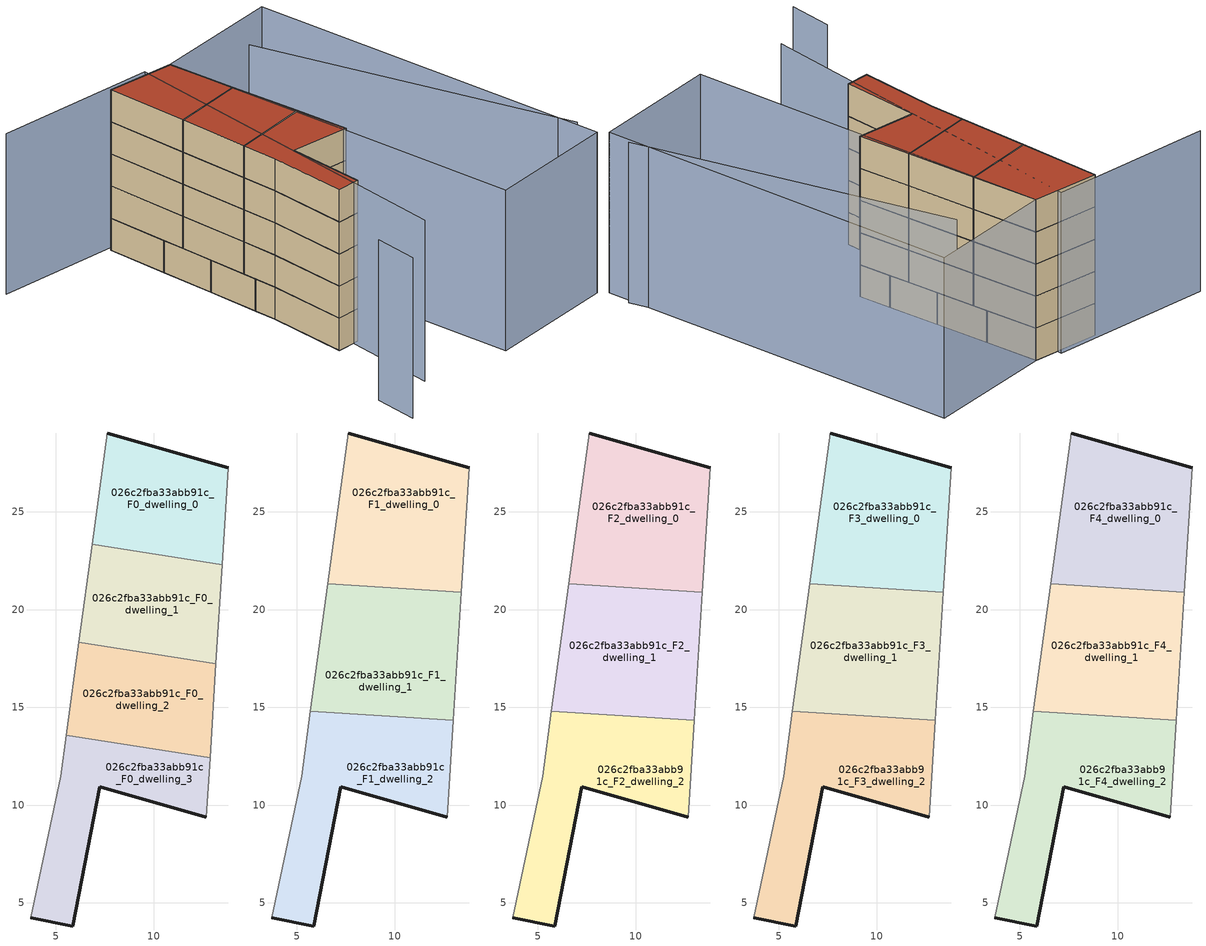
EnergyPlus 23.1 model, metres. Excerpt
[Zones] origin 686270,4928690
026c2fba33abb91c_F0_dwelling_0
 floor ground (EU_floor_Construction): 13.51,22.29 13.82,27.25 7.64,29.03 6.86,23.34 z0
 wall outside (EU_wall_Construction): 7.64,29.03 13.82,27.25 z0:3
 wall adiabatic (EU_wall_Construction): 13.82,27.25 13.51,22.29 / 6.86,23.34 7.64,29.03 z0:3
 wall to 026c2fba33abb91c_F0_dwelling_1 (EU_wall_Construction): 13.51,22.29 6.86,23.34 z0:3
026c2fba33abb91c_F0_dwelling_1
 floor ground (EU_floor_Construction): 13.19,17.23 13.51,22.29 6.86,23.34 6.18,18.34 z0
 wall adiabatic (EU_wall_Construction): 13.51,22.29 13.19,17.23 / 6.18,18.34 6.86,23.34 z0:3
 wall to 026c2fba33abb91c_F0_dwelling_2 (EU_wall_Construction): 13.19,17.23 6.18,18.34 z0:3
026c2fba33abb91c_F0_dwelling_2
 floor ground (EU_floor_Construction): 12.89,12.42 13.19,17.23 6.18,18.34 5.53,13.58 z0
 wall adiabatic (EU_wall_Construction): 13.19,17.23 12.89,12.42 / 5.53,13.58 6.18,18.34 z0:3
 wall to 026c2fba33abb91c_F0_dwelling_3 (EU_wall_Construction): 12.89,12.42 5.53,13.58 z0:3
026c2fba33abb91c_F0_dwelling_3
 floor ground (EU_floor_Construction): 12.7,9.39 12.89,12.42 5.53,13.58 5.25,11.49 3.72,4.23 5.87,3.82 7.24,10.93 z0
 wall outside (EU_wall_Construction): 12.7,9.39 7.24,10.93 5.87,3.82 3.72,4.23 z0:3
 wall adiabatic (EU_wall_Construction): 3.72,4.23 5.25,11.49 5.53,13.58 / 12.89,12.42 12.7,9.39 z0:3
026c2fba33abb91c_F1_dwelling_0
 floor to 026c2fba33abb91c_F0_dwelling_0 (EU_floor_Construction): 13.51,22.29 13.82,27.25 7.64,29.03 6.86,23.34 z3
 floor to 026c2fba33abb91c_F0_dwelling_1 (EU_floor_Construction): 13.42,20.9 13.51,22.29 6.86,23.34 6.59,21.33 z3
 wall outside (EU_wall_Construction): 7.64,29.03 13.82,27.25 z3:6
 wall adiabatic (EU_wall_Construction): 13.82,27.25 13.42,20.9 / 6.59,21.33 7.64,29.03 z3:6
 wall to 026c2fba33abb91c_F1_dwelling_1 (EU_wall_Construction): 13.42,20.9 6.59,21.32 z3:6
026c2fba33abb91c_F1_dwelling_1
 floor to 026c2fba33abb91c_F0_dwelling_1 (EU_floor_Construction): 13.19,17.23 13.42,20.9 6.59,21.33 6.18,18.34 z3
 floor to 026c2fba33abb91c_F0_dwelling_2 (EU_floor_Construction): 13.01,14.34 13.19,17.23 6.18,18.34 5.7,14.8 z3
 wall adiabatic (EU_wall_Construction): 13.42,20.9 13.01,14.34 / 5.7,14.8 6.59,21.33 z3:6
 wall to 026c2fba33abb91c_F1_dwelling_2 (EU_wall_Construction): 13.01,14.34 5.7,14.8 z3:6
026c2fba33abb91c_F1_dwelling_2
 floor to 026c2fba33abb91c_F0_dwelling_2 (EU_floor_Construction): 12.89,12.42 13.01,14.34 5.7,14.8 5.53,13.58 z3
 floor to 026c2fba33abb91c_F0_dwelling_3 (EU_floor_Construction): 12.7,9.39 12.89,12.42 5.53,13.58 5.25,11.49 3.72,4.23 5.87,3.82 7.24,10.93 z3
 wall outside (EU_wall_Construction): 12.7,9.39 7.24,10.93 5.87,3.82 3.72,4.23 z3:6
 wall adiabatic (EU_wall_Construction): 3.72,4.23 5.25,11.49 5.7,14.8 / 13.01,14.34 12.7,9.39 z3:6
026c2fba33abb91c_F2_dwelling_0
 floor to 026c2fba33abb91c_F1_dwelling_0 (EU_floor_Construction): 13.42,20.9 13.82,27.25 7.64,29.03 6.59,21.33 z6
 wall outside (EU_wall_Construction): 7.64,29.03 13.82,27.25 z6:9
 wall adiabatic (EU_wall_Construction): 13.82,27.25 13.42,20.9 / 6.59,21.33 7.64,29.03 z6:9
 wall to 026c2fba33abb91c_F2_dwelling_1 (EU_wall_Construction): 13.42,20.9 6.59,21.32 z6:9
026c2fba33abb91c_F2_dwelling_1
 floor to 026c2fba33abb91c_F1_dwelling_1 (EU_floor_Construction): 13.01,14.34 13.42,20.9 6.59,21.33 5.7,14.8 z6
 wall adiabatic (EU_wall_Construction): 13.42,20.9 13.01,14.34 / 5.7,14.8 6.59,21.33 z6:9
 wall to 026c2fba33abb91c_F2_dwelling_2 (EU_wall_Construction): 13.01,14.34 5.7,14.8 z6:9
026c2fba33abb91c_F2_dwelling_2
 floor to 026c2fba33abb91c_F1_dwelling_2 (EU_floor_Construction): 12.7,9.39 13.01,14.34 5.7,14.8 5.25,11.49 3.72,4.23 5.87,3.82 7.24,10.93 z6
 wall outside (EU_wall_Construction): 12.7,9.39 7.24,10.93 5.87,3.82 3.72,4.23 z6:9
 wall adiabatic (EU_wall_Construction): 3.72,4.23 5.25,11.49 5.7,14.8 / 13.01,14.34 12.7,9.39 z6:9
026c2fba33abb91c_F3_dwelling_0
 floor to 026c2fba33abb91c_F2_dwelling_0 (EU_floor_Construction): 13.42,20.9 13.82,27.25 7.64,29.03 6.59,21.33 z9
 wall outside (EU_wall_Construction): 7.64,29.03 13.82,27.25 z9:12
 wall adiabatic (EU_wall_Construction): 13.82,27.25 13.42,20.9 / 6.59,21.33 7.64,29.03 z9:12
 wall to 026c2fba33abb91c_F3_dwelling_1 (EU_wall_Construction): 13.42,20.9 6.59,21.32 z9:12
026c2fba33abb91c_F3_dwelling_1
 floor to 026c2fba33abb91c_F2_dwelling_1 (EU_floor_Construction): 13.01,14.34 13.42,20.9 6.59,21.33 5.7,14.8 z9
 wall adiabatic (EU_wall_Construction): 13.42,20.9 13.01,14.34 / 5.7,14.8 6.59,21.33 z9:12
 wall to 026c2fba33abb91c_F3_dwelling_2 (EU_wall_Construction): 13.01,14.34 5.7,14.8 z9:12
026c2fba33abb91c_F3_dwelling_2
 floor to 026c2fba33abb91c_F2_dwelling_2 (EU_floor_Construction): 12.7,9.39 13.01,14.34 5.7,14.8 5.25,11.49 3.72,4.23 5.87,3.82 7.24,10.93 z9
 wall outside (EU_wall_Construction): 12.7,9.39 7.24,10.93 5.87,3.82 3.72,4.23 z9:12
 wall adiabatic (EU_wall_Construction): 3.72,4.23 5.25,11.49 5.7,14.8 / 13.01,14.34 12.7,9.39 z9:12
026c2fba33abb91c_F4_dwelling_0
 floor to 026c2fba33abb91c_F3_dwelling_0 (EU_floor_Construction): 13.42,20.9 13.82,27.25 7.64,29.03 6.59,21.33 z12
 wall outside (EU_wall_Construction): 7.64,29.03 13.82,27.25 z12:15
 wall adiabatic (EU_wall_Construction): 13.82,27.25 13.42,20.9 / 6.59,21.33 7.64,29.03 z12:15
 wall to 026c2fba33abb91c_F4_dwelling_1 (EU_wall_Construction): 13.42,20.9 6.59,21.32 z12:15
 roof outside (EU_roof_Construction): 13.82,27.25 13.42,20.9 6.59,21.33 7.64,29.03 z15
026c2fba33abb91c_F4_dwelling_1
 floor to 026c2fba33abb91c_F3_dwelling_1 (EU_floor_Construction): 13.01,14.34 13.42,20.9 6.59,21.33 5.7,14.8 z12
 wall adiabatic (EU_wall_Construction): 13.42,20.9 13.01,14.34 / 5.7,14.8 6.59,21.33 z12:15
 wall to 026c2fba33abb91c_F4_dwelling_2 (EU_wall_Construction): 13.01,14.34 5.7,14.8 z12:15
 roof outside (EU_roof_Construction): 13.42,20.9 13.01,14.34 5.7,14.8 6.59,21.33 z15
026c2fba33abb91c_F4_dwelling_2
 floor to 026c2fba33abb91c_F3_dwelling_2 (EU_floor_Construction): 12.7,9.39 13.01,14.34 5.7,14.8 5.25,11.49 3.72,4.23 5.87,3.82 7.24,10.93 z12
 wall outside (EU_wall_Construction): 12.7,9.39 7.24,10.93 5.87,3.82 3.72,4.23 z12:15
 wall adiabatic (EU_wall_Construction): 3.72,4.23 5.25,11.49 5.7,14.8 / 13.01,14.34 12.7,9.39 z12:15
 roof outside (EU_roof_Construction): 13.01,14.34 12.7,9.39 7.24,10.93 5.87,3.82 3.72,4.23 5.25,11.49 5.7,14.8 z15
shading: -1.53,-3.02 -2.55,-6.99 / 23.8,-5.84 20.11,23.67 / -3.19,32.16 11.66,28.33 / 11.66,28.33 3.21,-4.4 / 11.07,-7.15 13.82,27.25 / 13.82,27.25 26,26.28 / 26,26.28 23.25,-8.12 / 23.25,-8.12 11.07,-7.15 z0:15
[Building]
EU S2 Campaign: North Axis=0; Terrain=City; Solar Distribution=FullExterior
[Site:Location]
Bologna: Latitude=44.5; Longitude=11.25; Time Zone=1; Elevation=37
[SizingPeriod:WeatherFileDays]
AnnualSizingPeriod: Begin Month=1; Begin Day of Month=1; End Month=12; End Day of Month=31; Day of Week for Start Day=Monday; Use Weather File Daylight Saving Period=No; Use Weather File Rain and Snow Indicators=No
[MATERIAL]
EU_InternalMass_Material: Roughness=MediumRough; Thickness=0.1; Conductivity=1; Density=1800; Specific Heat=900; Thermal Absorptance=0.9; Solar Absorptance=0.7; Visible Absorptance=0.7
[MATERIAL:NOMASS] Roughness=MediumRough; Thermal Absorptance=0.9; Solar Absorptance=0.7; Visible Absorptance=0.7
Name | Thermal Resistance
EU_wall_NoMass | 0.905828
EU_roof_NoMass | 0.37593
EU_floor_NoMass | 0.67114
[CONSTRUCTION]
EU_wall_Construction: EU_wall_NoMass
EU_roof_Construction: EU_roof_NoMass
EU_floor_Construction: EU_floor_NoMass
EU_InternalMass_Construction: EU_InternalMass_Material
[ZONE] Type=1; Multiplier=1; Ceiling Height=autocalculate; Floor Area=autocalculate; Part of Total Floor Area=Yes
Name | Volume
026c2fba33abb91c_F0_dwelling_0 | 104.698
026c2fba33abb91c_F1_dwelling_0; 026c2fba33abb91c_F2_dwelling_0; 026c2fba33abb91c_F3_dwelling_0; 026c2fba33abb91c_F4_dwelling_0 | 139.589
026c2fba33abb91c_F0_dwelling_1 | 104.684
026c2fba33abb91c_F1_dwelling_1 | 139.584
026c2fba33abb91c_F2_dwelling_1; 026c2fba33abb91c_F3_dwelling_1; 026c2fba33abb91c_F4_dwelling_1 | 139.586
026c2fba33abb91c_F0_dwelling_2 | 104.7
026c2fba33abb91c_F1_dwelling_2 | 139.581
026c2fba33abb91c_F2_dwelling_2; 026c2fba33abb91c_F3_dwelling_2; 026c2fba33abb91c_F4_dwelling_2 | 139.583
026c2fba33abb91c_F0_dwelling_3 | 104.679
[INTERNALMASS] Construction=EU_InternalMass_Construction
Name | Zone or ZoneList | Surface Area
026c2fba33abb91c_F0_dwelling_0_EU_InternalMass | 026c2fba33abb91c_F0_dwelling_0 | 34.8994
026c2fba33abb91c_F0_dwelling_1_EU_InternalMass | 026c2fba33abb91c_F0_dwelling_1 | 34.8948
026c2fba33abb91c_F0_dwelling_2_EU_InternalMass | 026c2fba33abb91c_F0_dwelling_2 | 34.9002
026c2fba33abb91c_F0_dwelling_3_EU_InternalMass | 026c2fba33abb91c_F0_dwelling_3 | 34.8928
026c2fba33abb91c_F1_dwelling_0_EU_InternalMass | 026c2fba33abb91c_F1_dwelling_0 | 46.5299
026c2fba33abb91c_F1_dwelling_1_EU_InternalMass | 026c2fba33abb91c_F1_dwelling_1 | 46.529
026c2fba33abb91c_F1_dwelling_2_EU_InternalMass | 026c2fba33abb91c_F1_dwelling_2 | 46.5276
026c2fba33abb91c_F2_dwelling_0_EU_InternalMass | 026c2fba33abb91c_F2_dwelling_0 | 46.5299
026c2fba33abb91c_F2_dwelling_1_EU_InternalMass | 026c2fba33abb91c_F2_dwelling_1 | 46.529
026c2fba33abb91c_F2_dwelling_2_EU_InternalMass | 026c2fba33abb91c_F2_dwelling_2 | 46.5276
026c2fba33abb91c_F3_dwelling_0_EU_InternalMass | 026c2fba33abb91c_F3_dwelling_0 | 46.5299
026c2fba33abb91c_F3_dwelling_1_EU_InternalMass | 026c2fba33abb91c_F3_dwelling_1 | 46.529
026c2fba33abb91c_F3_dwelling_2_EU_InternalMass | 026c2fba33abb91c_F3_dwelling_2 | 46.5276
026c2fba33abb91c_F4_dwelling_0_EU_InternalMass | 026c2fba33abb91c_F4_dwelling_0 | 46.5299
026c2fba33abb91c_F4_dwelling_1_EU_InternalMass | 026c2fba33abb91c_F4_dwelling_1 | 46.529
026c2fba33abb91c_F4_dwelling_2_EU_InternalMass | 026c2fba33abb91c_F4_dwelling_2 | 46.5276
[OTHEREQUIPMENT] Fuel Type=Electricity; Design Level Calculation Method=Watts/Area; Power per Zone Floor Area=1; Fraction Latent=0; Fraction Radiant=0; Fraction Lost=0; Carbon Dioxide Generation Rate=0; EndUse Subcategory=EU_Step8_InternalGains
Name | Zone or ZoneList or Space or SpaceList | Schedule
EU_Step8_InternalGain_026c2fba33abb91c_F0_dwelling_0_f000 | 026c2fba33abb91c_F0_dwelling_0 | EU_Step8_GainSchedule_026c2fba33abb91c_F0_dwelling_0_f000
EU_Step8_InternalGain_026c2fba33abb91c_F0_dwelling_1_f000 | 026c2fba33abb91c_F0_dwelling_1 | EU_Step8_GainSchedule_026c2fba33abb91c_F0_dwelling_1_f000
EU_Step8_InternalGain_026c2fba33abb91c_F0_dwelling_2_f000 | 026c2fba33abb91c_F0_dwelling_2 | EU_Step8_GainSchedule_026c2fba33abb91c_F0_dwelling_2_f000
EU_Step8_InternalGain_026c2fba33abb91c_F0_dwelling_3_f000 | 026c2fba33abb91c_F0_dwelling_3 | EU_Step8_GainSchedule_026c2fba33abb91c_F0_dwelling_3_f000
EU_Step8_InternalGain_026c2fba33abb91c_F1_dwelling_0_f000 | 026c2fba33abb91c_F1_dwelling_0 | EU_Step8_GainSchedule_026c2fba33abb91c_F1_dwelling_0_f000
EU_Step8_InternalGain_026c2fba33abb91c_F1_dwelling_1_f000 | 026c2fba33abb91c_F1_dwelling_1 | EU_Step8_GainSchedule_026c2fba33abb91c_F1_dwelling_1_f000
EU_Step8_InternalGain_026c2fba33abb91c_F1_dwelling_2_f000 | 026c2fba33abb91c_F1_dwelling_2 | EU_Step8_GainSchedule_026c2fba33abb91c_F1_dwelling_2_f000
EU_Step8_InternalGain_026c2fba33abb91c_F2_dwelling_0_f000 | 026c2fba33abb91c_F2_dwelling_0 | EU_Step8_GainSchedule_026c2fba33abb91c_F2_dwelling_0_f000
EU_Step8_InternalGain_026c2fba33abb91c_F2_dwelling_1_f000 | 026c2fba33abb91c_F2_dwelling_1 | EU_Step8_GainSchedule_026c2fba33abb91c_F2_dwelling_1_f000
EU_Step8_InternalGain_026c2fba33abb91c_F2_dwelling_2_f000 | 026c2fba33abb91c_F2_dwelling_2 | EU_Step8_GainSchedule_026c2fba33abb91c_F2_dwelling_2_f000
EU_Step8_InternalGain_026c2fba33abb91c_F3_dwelling_0_f000 | 026c2fba33abb91c_F3_dwelling_0 | EU_Step8_GainSchedule_026c2fba33abb91c_F3_dwelling_0_f000
EU_Step8_InternalGain_026c2fba33abb91c_F3_dwelling_1_f000 | 026c2fba33abb91c_F3_dwelling_1 | EU_Step8_GainSchedule_026c2fba33abb91c_F3_dwelling_1_f000
EU_Step8_InternalGain_026c2fba33abb91c_F3_dwelling_2_f000 | 026c2fba33abb91c_F3_dwelling_2 | EU_Step8_GainSchedule_026c2fba33abb91c_F3_dwelling_2_f000
EU_Step8_InternalGain_026c2fba33abb91c_F4_dwelling_0_f000 | 026c2fba33abb91c_F4_dwelling_0 | EU_Step8_GainSchedule_026c2fba33abb91c_F4_dwelling_0_f000
EU_Step8_InternalGain_026c2fba33abb91c_F4_dwelling_1_f000 | 026c2fba33abb91c_F4_dwelling_1 | EU_Step8_GainSchedule_026c2fba33abb91c_F4_dwelling_1_f000
EU_Step8_InternalGain_026c2fba33abb91c_F4_dwelling_2_f000 | 026c2fba33abb91c_F4_dwelling_2 | EU_Step8_GainSchedule_026c2fba33abb91c_F4_dwelling_2_f000
[ZONEVENTILATION:DESIGNFLOWRATE] Schedule=EU_AlwaysOn; Design Flow Rate Calculation Method=AirChanges/Hour; Air Changes per Hour=0.73129; Ventilation Type=Natural; Fan Pressure Rise=0; Fan Total Efficiency=1; Constant Term Coefficient=1; Temperature Term Coefficient=0; Velocity Term Coefficient=0; Velocity Squared Term Coefficient=0; Minimum Indoor Temperature=-100; Maximum Indoor Temperature=100; Delta Temperature=-100; Minimum Outdoor Temperature=-100; Maximum Outdoor Temperature=100; Maximum Wind Speed=40
Name | Zone or ZoneList or Space or SpaceList
EU_ConstantAir_026c2fba33abb91c_F0_dwelling_0 | 026c2fba33abb91c_F0_dwelling_0
EU_ConstantAir_026c2fba33abb91c_F0_dwelling_1 | 026c2fba33abb91c_F0_dwelling_1
EU_ConstantAir_026c2fba33abb91c_F0_dwelling_2 | 026c2fba33abb91c_F0_dwelling_2
EU_ConstantAir_026c2fba33abb91c_F0_dwelling_3 | 026c2fba33abb91c_F0_dwelling_3
EU_ConstantAir_026c2fba33abb91c_F1_dwelling_0 | 026c2fba33abb91c_F1_dwelling_0
EU_ConstantAir_026c2fba33abb91c_F1_dwelling_1 | 026c2fba33abb91c_F1_dwelling_1
EU_ConstantAir_026c2fba33abb91c_F1_dwelling_2 | 026c2fba33abb91c_F1_dwelling_2
EU_ConstantAir_026c2fba33abb91c_F2_dwelling_0 | 026c2fba33abb91c_F2_dwelling_0
EU_ConstantAir_026c2fba33abb91c_F2_dwelling_1 | 026c2fba33abb91c_F2_dwelling_1
EU_ConstantAir_026c2fba33abb91c_F2_dwelling_2 | 026c2fba33abb91c_F2_dwelling_2
EU_ConstantAir_026c2fba33abb91c_F3_dwelling_0 | 026c2fba33abb91c_F3_dwelling_0
EU_ConstantAir_026c2fba33abb91c_F3_dwelling_1 | 026c2fba33abb91c_F3_dwelling_1
EU_ConstantAir_026c2fba33abb91c_F3_dwelling_2 | 026c2fba33abb91c_F3_dwelling_2
EU_ConstantAir_026c2fba33abb91c_F4_dwelling_0 | 026c2fba33abb91c_F4_dwelling_0
EU_ConstantAir_026c2fba33abb91c_F4_dwelling_1 | 026c2fba33abb91c_F4_dwelling_1
EU_ConstantAir_026c2fba33abb91c_F4_dwelling_2 | 026c2fba33abb91c_F4_dwelling_2
[HVACTEMPLATE:THERMOSTAT] Constant Heating Setpoint=20; Constant Cooling Setpoint=50
EU_HeatOnly_026c2fba33abb91c_F0_dwelling_0; EU_HeatOnly_026c2fba33abb91c_F0_dwelling_1; EU_HeatOnly_026c2fba33abb91c_F0_dwelling_2; EU_HeatOnly_026c2fba33abb91c_F0_dwelling_3; EU_HeatOnly_026c2fba33abb91c_F1_dwelling_0; EU_HeatOnly_026c2fba33abb91c_F1_dwelling_1; EU_HeatOnly_026c2fba33abb91c_F1_dwelling_2; EU_HeatOnly_026c2fba33abb91c_F2_dwelling_0; EU_HeatOnly_026c2fba33abb91c_F2_dwelling_1; EU_HeatOnly_026c2fba33abb91c_F2_dwelling_2; EU_HeatOnly_026c2fba33abb91c_F3_dwelling_0; EU_HeatOnly_026c2fba33abb91c_F3_dwelling_1; EU_HeatOnly_026c2fba33abb91c_F3_dwelling_2; EU_HeatOnly_026c2fba33abb91c_F4_dwelling_0; EU_HeatOnly_026c2fba33abb91c_F4_dwelling_1; EU_HeatOnly_026c2fba33abb91c_F4_dwelling_2
[HVACTEMPLATE:ZONE:IDEALLOADSAIRSYSTEM] System Availability Schedule=EU_AlwaysOn; Maximum Heating Supply Air Temperature=50; Minimum Cooling Supply Air Temperature=13; Maximum Heating Supply Air Humidity Ratio=0.0156; Minimum Cooling Supply Air Humidity Ratio=0.0077; Heating Limit=NoLimit; Cooling Limit=NoLimit; Heating Availability Schedule=EU_AlwaysOn; Cooling Availability Schedule=EU_CoolingOff; Dehumidification Control Type=ConstantSensibleHeatRatio; Cooling Sensible Heat Ratio=0.7; Dehumidification Setpoint=60; Humidification Control Type=None; Humidification Setpoint=30; Outdoor Air Method=None; Outdoor Air Flow Rate per Person=0.00944; Outdoor Air Flow Rate per Zone Floor Area=0; Outdoor Air Flow Rate per Zone=0; Demand Controlled Ventilation Type=None; Outdoor Air Economizer Type=NoEconomizer; Heat Recovery Type=None; Sensible Heat Recovery Effectiveness=0.7; Latent Heat Recovery Effectiveness=0.65
Name | Template Thermostat
026c2fba33abb91c_F0_dwelling_0 | EU_HeatOnly_026c2fba33abb91c_F0_dwelling_0
026c2fba33abb91c_F0_dwelling_1 | EU_HeatOnly_026c2fba33abb91c_F0_dwelling_1
026c2fba33abb91c_F0_dwelling_2 | EU_HeatOnly_026c2fba33abb91c_F0_dwelling_2
026c2fba33abb91c_F0_dwelling_3 | EU_HeatOnly_026c2fba33abb91c_F0_dwelling_3
026c2fba33abb91c_F1_dwelling_0 | EU_HeatOnly_026c2fba33abb91c_F1_dwelling_0
026c2fba33abb91c_F1_dwelling_1 | EU_HeatOnly_026c2fba33abb91c_F1_dwelling_1
026c2fba33abb91c_F1_dwelling_2 | EU_HeatOnly_026c2fba33abb91c_F1_dwelling_2
026c2fba33abb91c_F2_dwelling_0 | EU_HeatOnly_026c2fba33abb91c_F2_dwelling_0
026c2fba33abb91c_F2_dwelling_1 | EU_HeatOnly_026c2fba33abb91c_F2_dwelling_1
026c2fba33abb91c_F2_dwelling_2 | EU_HeatOnly_026c2fba33abb91c_F2_dwelling_2
026c2fba33abb91c_F3_dwelling_0 | EU_HeatOnly_026c2fba33abb91c_F3_dwelling_0
026c2fba33abb91c_F3_dwelling_1 | EU_HeatOnly_026c2fba33abb91c_F3_dwelling_1
026c2fba33abb91c_F3_dwelling_2 | EU_HeatOnly_026c2fba33abb91c_F3_dwelling_2
026c2fba33abb91c_F4_dwelling_0 | EU_HeatOnly_026c2fba33abb91c_F4_dwelling_0
026c2fba33abb91c_F4_dwelling_1 | EU_HeatOnly_026c2fba33abb91c_F4_dwelling_1
026c2fba33abb91c_F4_dwelling_2 | EU_HeatOnly_026c2fba33abb91c_F4_dwelling_2
[SIZING:ZONE] Zone Cooling Design Supply Air Temperature Input Method=SupplyAirTemperature; Zone Cooling Design Supply Air Temperature=13; Zone Heating Design Supply Air Temperature Input Method=SupplyAirTemperature; Zone Heating Design Supply Air Temperature=50; Zone Cooling Design Supply Air Humidity Ratio=0.008; Zone Heating Design Supply Air Humidity Ratio=0.008; Cooling Design Air Flow Method=DesignDay; Cooling Design Air Flow Rate=0; Cooling Minimum Air Flow per Zone Floor Area=0.000762; Cooling Minimum Air Flow=0; Cooling Minimum Air Flow Fraction=0.2; Heating Design Air Flow Method=DesignDay; Heating Design Air Flow Rate=0; Heating Maximum Air Flow per Zone Floor Area=0.002032; Heating Maximum Air Flow=0.141576; Heating Maximum Air Flow Fraction=0.3; Account for Dedicated Outdoor Air System=No; Dedicated Outdoor Air System Control Strategy=NeutralSupplyAir; Dedicated Outdoor Air Low Setpoint Temperature for Design=autosize; Dedicated Outdoor Air High Setpoint Temperature for Design=autosize; Zone Load Sizing Method=Sensible Load Only No Latent Load; Zone Latent Cooling Design Supply Air Humidity Ratio Input Method=HumidityRatioDifference; Zone Cooling Design Supply Air Humidity Ratio Difference=0.005; Zone Latent Heating Design Supply Air Humidity Ratio Input Method=HumidityRatioDifference; Zone Humidification Design Supply Air Humidity Ratio Difference=0.005
026c2fba33abb91c_F0_dwelling_0; 026c2fba33abb91c_F0_dwelling_1; 026c2fba33abb91c_F0_dwelling_2; 026c2fba33abb91c_F0_dwelling_3; 026c2fba33abb91c_F1_dwelling_0; 026c2fba33abb91c_F1_dwelling_1; 026c2fba33abb91c_F1_dwelling_2; 026c2fba33abb91c_F2_dwelling_0; 026c2fba33abb91c_F2_dwelling_1; 026c2fba33abb91c_F2_dwelling_2; 026c2fba33abb91c_F3_dwelling_0; 026c2fba33abb91c_F3_dwelling_1; 026c2fba33abb91c_F3_dwelling_2; 026c2fba33abb91c_F4_dwelling_0; 026c2fba33abb91c_F4_dwelling_1; 026c2fba33abb91c_F4_dwelling_2
[SCHEDULE:CONSTANT]
Name | Hourly Value
EU_AlwaysOn | 1
EU_CoolingOff | 0
[SCHEDULE:FILE] Column Number=1; Rows to Skip at Top=0; Number of Hours of Data=8760; Column Separator=Comma; Interpolate to Timestep=No; Minutes per Item=60; Adjust Schedule for Daylight Savings=Yes
Name | File
EU_Step8_GainSchedule_026c2fba33abb91c_F0_dwelling_0_f000 | ../../schedules/026c2fba33abb91c/026c2fba33abb91c_F0_dwelling_0_f000_gain.csv
EU_Step8_GainSchedule_026c2fba33abb91c_F0_dwelling_1_f000 | ../../schedules/026c2fba33abb91c/026c2fba33abb91c_F0_dwelling_1_f000_gain.csv
EU_Step8_GainSchedule_026c2fba33abb91c_F0_dwelling_2_f000 | ../../schedules/026c2fba33abb91c/026c2fba33abb91c_F0_dwelling_2_f000_gain.csv
EU_Step8_GainSchedule_026c2fba33abb91c_F0_dwelling_3_f000 | ../../schedules/026c2fba33abb91c/026c2fba33abb91c_F0_dwelling_3_f000_gain.csv
EU_Step8_GainSchedule_026c2fba33abb91c_F1_dwelling_0_f000 | ../../schedules/026c2fba33abb91c/026c2fba33abb91c_F1_dwelling_0_f000_gain.csv
EU_Step8_GainSchedule_026c2fba33abb91c_F1_dwelling_1_f000 | ../../schedules/026c2fba33abb91c/026c2fba33abb91c_F1_dwelling_1_f000_gain.csv
EU_Step8_GainSchedule_026c2fba33abb91c_F1_dwelling_2_f000 | ../../schedules/026c2fba33abb91c/026c2fba33abb91c_F1_dwelling_2_f000_gain.csv
EU_Step8_GainSchedule_026c2fba33abb91c_F2_dwelling_0_f000 | ../../schedules/026c2fba33abb91c/026c2fba33abb91c_F2_dwelling_0_f000_gain.csv
EU_Step8_GainSchedule_026c2fba33abb91c_F2_dwelling_1_f000 | ../../schedules/026c2fba33abb91c/026c2fba33abb91c_F2_dwelling_1_f000_gain.csv
EU_Step8_GainSchedule_026c2fba33abb91c_F2_dwelling_2_f000 | ../../schedules/026c2fba33abb91c/026c2fba33abb91c_F2_dwelling_2_f000_gain.csv
EU_Step8_GainSchedule_026c2fba33abb91c_F3_dwelling_0_f000 | ../../schedules/026c2fba33abb91c/026c2fba33abb91c_F3_dwelling_0_f000_gain.csv
EU_Step8_GainSchedule_026c2fba33abb91c_F3_dwelling_1_f000 | ../../schedules/026c2fba33abb91c/026c2fba33abb91c_F3_dwelling_1_f000_gain.csv
EU_Step8_GainSchedule_026c2fba33abb91c_F3_dwelling_2_f000 | ../../schedules/026c2fba33abb91c/026c2fba33abb91c_F3_dwelling_2_f000_gain.csv
EU_Step8_GainSchedule_026c2fba33abb91c_F4_dwelling_0_f000 | ../../schedules/026c2fba33abb91c/026c2fba33abb91c_F4_dwelling_0_f000_gain.csv
EU_Step8_GainSchedule_026c2fba33abb91c_F4_dwelling_1_f000 | ../../schedules/026c2fba33abb91c/026c2fba33abb91c_F4_dwelling_1_f000_gain.csv
EU_Step8_GainSchedule_026c2fba33abb91c_F4_dwelling_2_f000 | ../../schedules/026c2fba33abb91c/026c2fba33abb91c_F4_dwelling_2_f000_gain.csv
